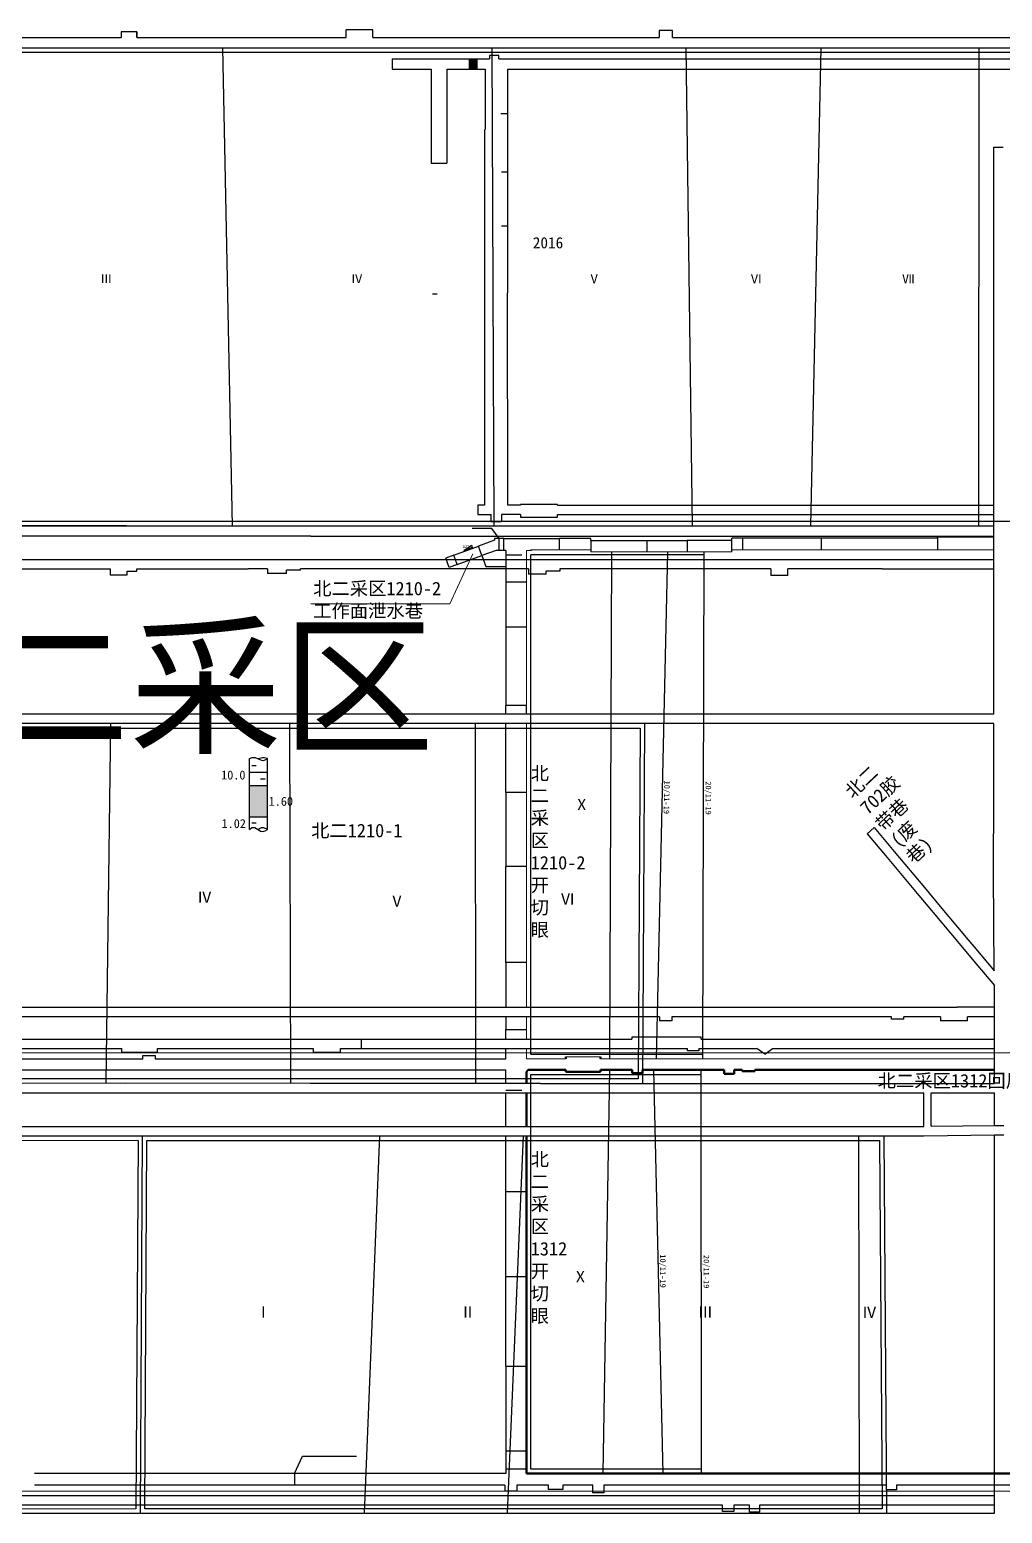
# Model space of a CAD drawing. Header units: millimetres. Extents: x 41513366 to 41522434, y 4590966 to 4600634.
# Drawn here: x 41518052 to 41518487, y 4597417 to 4598081 of the extents above; entities that cross this region are included whole.
import ezdxf

# ---------------------------------------------------------------- set-up
doc = ezdxf.new("R2010")
doc.units = ezdxf.units.MM
doc.linetypes.add('ACAD_ISO02W100', pattern=[15, 12, -3])
doc.linetypes.add('SJHD', pattern=[10, 8, -2])
doc.layers.get('0').update_dxf_attribs({"lineweight": 18})
for name, color, linetype, lineweight in [('12-1煤工作面小柱状', 7, 'Continuous', 18), ('12-1煤工作面编号', 7, 'Continuous', 18), ('12-1煤巷道', 5, 'Continuous', 18), ('12煤巷道', 7, 'Continuous', 18), ('12煤巷道名称', 7, 'Continuous', 18), ('2014年工作面月末位置', 150, 'Continuous', 18), ('2016年12煤进尺', 7, 'Continuous', 18), ('7煤巷道', 6, 'Continuous', 18), ('7煤巷道名称', 6, 'Continuous', 18), ('图纸改动标记', 2, 'Continuous', 18), ('工作面月末位置', 7, 'Continuous', 18), ('采区名称', 7, 'Continuous', 18), ('采空区工作面颜色', 6, 'Continuous', 18)]:
    doc.layers.add(name, color=color, linetype=linetype, lineweight=lineweight)
doc.styles.add('仿宋_GB2312', font='')
doc.styles.add('正体', font='')
doc.styles.add('正等线体', font='simhei.ttf')
doc.styles.add('注记正等线体', font='simhei.ttf')
doc.styles.get('仿宋_GB2312').set_extended_font_data('宋体')
doc.styles.get('正体').set_extended_font_data('宋体')

# ---------------------------------------------------------------- blocks, each defined once
blk = doc.blocks.new('*X53')
at = {"linetype": 'Continuous', "lineweight": 0, "ltscale": 0.001}
blk.add_hatch(color=0, dxfattribs=at).paths.add_polyline_path([(41518250.41, 4597846.33), (41518250.1, 4597845.37), (41518249.87, 4597845.47)], flags=0)
at = {"color": 0, "linetype": 'Continuous', "lineweight": 0, "ltscale": 0.001}
for p, q in [((41518250.41, 4597846.33), (41518240.07, 4597823.97)), ((41518240.07, 4597823.97), (41518178, 4597823.97))]:
    blk.add_line(p, q, dxfattribs=at)
at = {"color": 0, "lineweight": 0, "ltscale": 0.001}
blk.add_line((41518178, 4597823.97), (41518178, 4597823.97), dxfattribs=at)

msp = doc.modelspace()

# ---------------------------------------------------------------- hatches: boundary and pattern name
at = {"lineweight": -3, "ltscale": 0.3}
msp.add_hatch(color=3, dxfattribs=at).paths.add_polyline_path([(41518252.539, 4598067.595), (41518248.517, 4598067.595), (41518248.517, 4598062.995), (41518252.539, 4598062.995)], flags=0)
at = {"layer": '12-1煤工作面小柱状', "lineweight": -3}
msp.add_hatch(color=5, dxfattribs=at).paths.add_polyline_path([(41518158.5128, 4597742.7704), (41518150.5128, 4597742.7704), (41518150.5128, 4597728.7704), (41518158.5128, 4597728.7704)], flags=0)

# ---------------------------------------------------------------- linework, layer by layer
at = {"lineweight": -3, "ltscale": 0.001}
for p, q in [((41518262.262, 4597847.865), (41518262.262, 4597853.265)), ((41518264.262, 4597847.865), (41518264.262, 4597853.265)), ((41518289.2619, 4597848.064), (41518289.2619, 4597853.265)), ((41518371.2622, 4597848.1671), (41518371.2622, 4597853.364)), ((41518406.2623, 4597853.364), (41518406.2623, 4597848.1671)), ((41518458.2623, 4597853.364), (41518458.2623, 4597848.164)), ((41518303.262, 4597852.364), (41518303.262, 4597847.164)), ((41518328.262, 4597852.364), (41518328.262, 4597847.164)), ((41518346.262, 4597852.364), (41518346.262, 4597847.164)), ((41518366.262, 4597848.164), (41518366.262, 4597852.364)), ((41518265.189, 4597845.865), (41518272.389, 4597845.865)), ((41518274.389, 4597778.59), (41518265.189, 4597778.59)), ((41518274.389, 4597739.59), (41518265.189, 4597739.59)), ((41518274.389, 4597706.589), (41518265.189, 4597706.589)), ((41518274.389, 4597663.589), (41518265.189, 4597663.589)), ((41518265.189, 4597633.589), (41518274.389, 4597633.589)), ((41518265.189, 4597606.59), (41518272.389, 4597606.59)), ((41518274.389, 4597561.09), (41518265.189, 4597561.09)), ((41518274.389, 4597523.09), (41518265.189, 4597523.09)), ((41518265.189, 4597483.09), (41518274.389, 4597483.09)), ((41518274.389, 4597445.09), (41518265.189, 4597445.09)), ((41518274.389, 4597437.09), (41518265.189, 4597437.09))]:
    msp.add_line(p, q, dxfattribs=at)
at = {"color": 0, "lineweight": -3, "ltscale": 0.001}
for p, q in [((41518332.529, 4597620.59), (41518337.723, 4597847.1641)), ((41518353.241, 4597620.591), (41518353.926, 4597847.165)), ((41518274.389, 4597813.589), (41518265.189, 4597813.589)), ((41518331.234, 4597615.59), (41518335.405, 4597435.09)), ((41518352.345, 4597615.591), (41518352.512, 4597435.091))]:
    msp.add_line(p, q, dxfattribs=at)
at = {"lineweight": -3}
msp.add_lwpolyline([(41518200.6494, 4597625.208), (41518200.6494, 4597629.39)], dxfattribs=at)
at = {"layer": '12-1煤工作面小柱状', "color": 5, "lineweight": -3}
for p, q in [((41518232.405, 4597962.5853), (41518234.4232, 4597962.5853)), ((41518151.5125, 4597751.7475), (41518153.5308, 4597751.7475)), ((41518155.4946, 4597745.7779), (41518157.5128, 4597745.7779)), ((41518151.5125, 4597726.0816), (41518153.5308, 4597726.0816))]:
    msp.add_line(p, q, dxfattribs=at)
for points in [[(41518150.5128, 4597754.7704), (41518151.7693, 4597755.2276), (41518153.0043, 4597755.2733), (41518154.3709, 4597754.6964), (41518155.8555, 4597754.1305), (41518156.7856, 4597753.9629), (41518157.5784, 4597754.1915), (41518158.5128, 4597754.7704), (41518157.1752, 4597755.1136), (41518156.3539, 4597755.1696), (41518154.3709, 4597754.6964)], [(41518150.5128, 4597723.1045), (41518150.5128, 4597754.7704)], [(41518158.5128, 4597723.1045), (41518158.5128, 4597754.7704)], [(41518150.5128, 4597748.7704), (41518158.5128, 4597748.7704)], [(41518150.5128, 4597742.7704), (41518158.5128, 4597742.7704)], [(41518150.5128, 4597728.7704), (41518158.5128, 4597728.7704)], [(41518150.5128, 4597723.1045), (41518151.5758, 4597724.0003), (41518152.9841, 4597724.0003), (41518154.3709, 4597723.0305), (41518155.5007, 4597722.3647), (41518156.4472, 4597722.1379), (41518157.5784, 4597722.5256), (41518158.5128, 4597723.1045), (41518156.909, 4597723.8809), (41518155.7777, 4597723.8331), (41518154.3709, 4597723.0305)]]:
    msp.add_lwpolyline(points, dxfattribs=at)
at = {"layer": '12-1煤巷道', "lineweight": -3}
for p, q in [((41518100.182, 4598079.695), (41518093.182, 4598079.695)), ((41518093.182, 4598079.695), (41518093.182, 4598077.195)), ((41518093.182, 4598079.695), (41518093.182, 4598077.195)), ((41518100.182, 4598079.695), (41518093.182, 4598079.695)), ((41518100.182, 4598077.195), (41518100.182, 4598079.695)), ((41518205.742, 4598080.695), (41518193.792, 4598080.695)), ((41518193.792, 4598077.195), (41518193.792, 4598080.695)), ((41518205.742, 4598077.195), (41518205.742, 4598080.695)), ((41518333.717, 4598080.395), (41518333.717, 4598077.195)), ((41518339.717, 4598080.395), (41518333.717, 4598080.395)), ((41518339.717, 4598077.195), (41518339.717, 4598080.395)), ((41518431.395, 4598077.195), (41518500.046, 4598077.195)), ((41518431.395, 4598072.595), (41518788.762, 4598072.595)), ((41517943.094, 4597858.864), (41518483.4418, 4597858.864)), ((41518095.485, 4597858.864), (41517949.324, 4597858.864)), ((41518095.485, 4597854.264), (41518044.674, 4597854.264)), ((41518177.965, 4597854.264), (41518095.485, 4597854.264)), ((41518177.965, 4597854.264), (41518483.4395, 4597854.264)), ((41518085.006, 4597843.79), (41518149.983, 4597843.79)), ((41518149.983, 4597843.79), (41518283.865, 4597843.79)), ((41518283.865, 4597843.79), (41518369.306, 4597843.79)), ((41518369.306, 4597843.79), (41518433.5209, 4597843.79)), ((41518433.5209, 4597843.79), (41518483.4343, 4597843.79)), ((41518085.006, 4597839.59), (41518088.206, 4597839.59)), ((41518088.206, 4597839.59), (41518088.206, 4597836.99)), ((41518088.206, 4597836.99), (41518095.806, 4597836.99)), ((41518095.806, 4597838.59), (41518100.106, 4597838.59)), ((41518095.806, 4597836.99), (41518095.806, 4597838.59)), ((41518100.106, 4597839.59), (41518149.983, 4597839.59)), ((41518100.106, 4597838.59), (41518100.106, 4597839.59)), ((41518158.633, 4597839.59), (41518149.983, 4597839.59)), ((41518158.633, 4597839.59), (41518158.633, 4597837.49)), ((41518167.133, 4597837.49), (41518158.633, 4597837.49)), ((41518173.333, 4597838.99), (41518167.133, 4597838.99)), ((41518167.133, 4597837.49), (41518167.133, 4597838.99)), ((41518275.35, 4597839.59), (41518173.333, 4597839.59)), ((41518173.333, 4597838.99), (41518173.333, 4597839.59)), ((41518275.35, 4597839.59), (41518275.35, 4597837.19)), ((41518283.25, 4597837.19), (41518275.35, 4597837.19)), ((41518283.865, 4597838.59), (41518283.25, 4597838.59)), ((41518283.25, 4597837.19), (41518283.25, 4597838.59)), ((41518289.35, 4597838.59), (41518283.865, 4597838.59)), ((41518369.306, 4597839.59), (41518289.35, 4597839.59)), ((41518289.35, 4597839.59), (41518289.35, 4597838.59)), ((41518383.665, 4597839.59), (41518369.306, 4597839.59)), ((41518383.665, 4597839.59), (41518383.665, 4597836.59)), ((41518391.265, 4597836.59), (41518383.665, 4597836.59)), ((41518433.5209, 4597839.59), (41518391.265, 4597839.59)), ((41518391.265, 4597836.59), (41518391.265, 4597839.59)), ((41518433.5209, 4597839.59), (41518483.4322, 4597839.59)), ((41517943.494, 4597643.59), (41518348.345, 4597643.59)), ((41518348.345, 4597643.59), (41518467.051, 4597643.59)), ((41518483.7721, 4597643.59), (41518467.051, 4597643.59)), ((41518333.949, 4597639.39), (41517943.494, 4597639.39)), ((41518333.949, 4597639.39), (41518333.949, 4597637.49)), ((41518339.449, 4597637.49), (41518333.949, 4597637.49)), ((41518348.345, 4597639.39), (41518339.449, 4597639.39)), ((41518339.449, 4597639.39), (41518339.449, 4597637.49)), ((41518437.753, 4597639.39), (41518348.345, 4597639.39)), ((41518437.753, 4597638.29), (41518437.753, 4597639.39)), ((41518443.153, 4597638.29), (41518437.753, 4597638.29)), ((41518459.653, 4597639.39), (41518443.153, 4597639.39)), ((41518443.153, 4597638.29), (41518443.153, 4597639.39)), ((41518459.653, 4597639.39), (41518459.653, 4597637.59)), ((41518467.051, 4597637.59), (41518459.653, 4597637.59)), ((41518471.653, 4597637.59), (41518467.051, 4597637.59)), ((41518483.7726, 4597639.39), (41518471.653, 4597639.39)), ((41518471.653, 4597637.59), (41518471.653, 4597639.39))]:
    msp.add_line(p, q, dxfattribs=at)
at = {"layer": '12-1煤巷道', "color": 5, "lineweight": -3}
for p, q in [((41518029.015, 4597843.79), (41518085.006, 4597843.79)), ((41518029.015, 4597839.59), (41518085.006, 4597839.59))]:
    msp.add_line(p, q, dxfattribs=at)
at = {"layer": '12-1煤巷道', "lineweight": -3}
for points in [[(41518100.182, 4598079.695), (41518100.182, 4598077.195)], [(41517943.094, 4598072.595), (41518120.234, 4598072.595)], [(41517999.546, 4598077.195), (41518093.182, 4598077.195)], [(41518100.182, 4598077.195), (41518120.234, 4598077.195)], [(41518100.182, 4598077.195), (41518120.234, 4598077.195)], [(41518120.234, 4598077.195), (41518178.895, 4598077.195)], [(41518120.234, 4598072.595), (41518178.895, 4598072.595)], [(41518178.895, 4598077.195), (41518193.792, 4598077.195)], [(41518178.895, 4598072.595), (41518263.3349, 4598072.595)], [(41518187.1039, 4598077.195), (41518193.792, 4598077.195)], [(41518205.742, 4598077.195), (41518263.3374, 4598077.195)], [(41518205.742, 4598077.195), (41518327.937, 4598077.195)], [(41518243.336, 4598077.195), (41518327.937, 4598077.195)], [(41518243.336, 4598072.595), (41518327.937, 4598072.595)], [(41518327.937, 4598077.195), (41518333.717, 4598077.195)], [(41518327.937, 4598072.595), (41518369.542, 4598072.595)], [(41518339.717, 4598077.195), (41518369.542, 4598077.195)], [(41518369.542, 4598077.195), (41518431.395, 4598077.195)], [(41518369.542, 4598072.595), (41518431.395, 4598072.595)]]:
    msp.add_lwpolyline(points, dxfattribs=at)
at = {"layer": '12煤巷道', "color": 7, "lineweight": -3}
for p, q in [((41518263.189, 4597992.995), (41518265.989, 4597992.995)), ((41518260.189, 4597853.264), (41518260.1886, 4597852.4083)), ((41518262.262, 4597853.264), (41518260.189, 4597853.264)), ((41518264.262, 4597853.265), (41518262.262, 4597853.265)), ((41518264.262, 4597853.263), (41518289.2619, 4597853.265)), ((41518303.262, 4597853.264), (41518289.2619, 4597853.264)), ((41518303.262, 4597852.364), (41518303.262, 4597853.264)), ((41518458.2623, 4597853.364), (41518366.262, 4597853.364)), ((41518366.262, 4597852.364), (41518366.262, 4597853.364)), ((41518483.4393, 4597853.764), (41518458.2623, 4597853.764)), ((41518458.2623, 4597853.364), (41518458.2623, 4597853.764)), ((41518241.9553, 4597845.7715), (41518252.9854, 4597849.7864)), ((41518260.1886, 4597852.4083), (41518252.9854, 4597849.7864)), ((41518260.8632, 4597847.865), (41518254.5246, 4597845.5578)), ((41518262.262, 4597847.865), (41518260.8632, 4597847.865)), ((41518264.262, 4597847.865), (41518262.262, 4597847.865)), ((41518265.189, 4597847.865), (41518264.262, 4597847.865)), ((41518265.189, 4597847.865), (41518265.189, 4597845.865)), ((41518303.262, 4597852.364), (41518328.262, 4597852.364)), ((41518328.262, 4597852.364), (41518346.262, 4597852.364)), ((41518366.262, 4597852.364), (41518346.262, 4597852.364)), ((41518366.262, 4597847.164), (41518366.262, 4597848.1674)), ((41518241.9553, 4597845.7715), (41518238.2784, 4597844.4331)), ((41518239.8175, 4597840.2045), (41518238.2784, 4597844.4331)), ((41518243.4945, 4597841.5429), (41518239.8175, 4597840.2045)), ((41518243.4945, 4597841.5429), (41518254.5246, 4597845.5578)), ((41518265.189, 4597845.865), (41518265.189, 4597833.865)), ((41518362.173, 4597418.19), (41518362.173, 4597420.99)), ((41518367.173, 4597418.19), (41518362.173, 4597418.19)), ((41518367.173, 4597420.99), (41518367.173, 4597418.19))]:
    msp.add_line(p, q, dxfattribs=at)
at = {"layer": '12煤巷道', "color": 0, "lineweight": 20}
for p, q in [((41518274.389, 4597847.865), (41518274.389, 4597845.865)), ((41518276.527, 4597847.865), (41518274.389, 4597847.865)), ((41518289.2619, 4597848.064), (41518276.527, 4597848.064)), ((41518289.2619, 4597848.064), (41518303.262, 4597848.064)), ((41518303.262, 4597847.164), (41518328.262, 4597847.164)), ((41518328.262, 4597847.164), (41518346.262, 4597847.164)), ((41518346.262, 4597847.164), (41518366.262, 4597847.164)), ((41518371.2622, 4597848.1671), (41518366.262, 4597848.1674)), ((41518406.2623, 4597848.1671), (41518371.2622, 4597848.1671)), ((41518458.2623, 4597848.164), (41518406.2623, 4597848.1671)), ((41518483.4365, 4597848.164), (41518458.2623, 4597848.164)), ((41518274.389, 4597845.865), (41518274.389, 4597833.865)), ((41518274.389, 4597778.59), (41518274.389, 4597833.865)), ((41518274.391, 4597739.5901), (41518274.3894, 4597770.4347)), ((41518274.389, 4597706.589), (41518274.389, 4597739.59)), ((41518274.389, 4597663.589), (41518274.389, 4597706.589)), ((41518274.389, 4597663.589), (41518274.389, 4597643.59)), ((41518274.389, 4597639.39), (41518274.389, 4597633.589)), ((41518274.389, 4597629.39), (41518274.389, 4597633.589)), ((41518274.389, 4597620.59), (41518274.389, 4597625.19)), ((41518291.965, 4597621.44), (41518307.465, 4597621.44)), ((41518274.389, 4597620.59), (41518291.965, 4597620.59)), ((41518307.465, 4597620.59), (41518483.7748, 4597620.59))]:
    msp.add_line(p, q, dxfattribs=at)
at = {"layer": '12煤巷道', "color": 1, "lineweight": 50}
for p, q in [((41518276.527, 4597847.865), (41518276.527, 4597848.064)), ((41518291.965, 4597620.59), (41518291.965, 4597621.44)), ((41518307.465, 4597620.59), (41518307.465, 4597621.44)), ((41518275.185, 4597615.59), (41518274.389, 4597614.7055)), ((41518274.389, 4597609.5799), (41518274.389, 4597614.7055)), ((41518275.185, 4597615.59), (41518291.965, 4597615.59)), ((41518291.965, 4597614.74), (41518291.965, 4597615.59)), ((41518291.965, 4597614.74), (41518307.465, 4597614.74)), ((41518307.465, 4597615.59), (41518321.7705, 4597615.59)), ((41518307.465, 4597614.74), (41518307.465, 4597615.59)), ((41518321.7705, 4597614.09), (41518321.7705, 4597615.59)), ((41518326.2705, 4597615.59), (41518362.8577, 4597615.59)), ((41518326.2705, 4597614.09), (41518326.2705, 4597615.59)), ((41518362.8577, 4597613.89), (41518362.8577, 4597615.59)), ((41518367.2577, 4597615.59), (41518370.8577, 4597615.59)), ((41518367.2577, 4597613.89), (41518367.2577, 4597615.59)), ((41518370.8577, 4597615.09), (41518370.8577, 4597615.59)), ((41518370.8577, 4597615.09), (41518376.5577, 4597615.09)), ((41518376.5577, 4597615.59), (41518483.775, 4597615.59)), ((41518376.5577, 4597615.09), (41518376.5577, 4597615.59)), ((41518321.7705, 4597614.09), (41518326.2705, 4597614.09)), ((41518362.8577, 4597613.89), (41518367.2577, 4597613.89)), ((41518274.389, 4597590.2839), (41518274.389, 4597605.385)), ((41518274.389, 4597435.09), (41518274.389, 4597586.0839)), ((41518529.988, 4597435.09), (41518274.389, 4597435.09))]:
    msp.add_line(p, q, dxfattribs=at)
at = {"layer": '12煤巷道', "lineweight": -3}
for p, q in [((41518265.189, 4597833.865), (41518265.189, 4597778.59)), ((41518265.189, 4597774.637), (41518265.189, 4597778.59)), ((41518274.3892, 4597774.6347), (41518274.389, 4597778.5901)), ((41518265.189, 4597739.59), (41518265.189, 4597770.437)), ((41518265.189, 4597739.59), (41518265.189, 4597706.589)), ((41518265.189, 4597663.589), (41518265.189, 4597706.589)), ((41518265.189, 4597663.589), (41518265.189, 4597643.59)), ((41518265.189, 4597639.39), (41518265.189, 4597633.589)), ((41518265.189, 4597629.39), (41518265.189, 4597633.589)), ((41518352.49, 4597630.29), (41518321.49, 4597630.29)), ((41518321.49, 4597630.29), (41518321.49, 4597629.39)), ((41518352.49, 4597629.39), (41518352.49, 4597630.29)), ((41518093.4499, 4597623.4102), (41518093.45, 4597625.2109)), ((41518109.2809, 4597623.4102), (41518093.4499, 4597623.4102)), ((41518109.2809, 4597625.2096), (41518109.2809, 4597623.4096)), ((41518178.9609, 4597625.2033), (41518178.9609, 4597623.5033)), ((41518178.9609, 4597623.5033), (41518191.2609, 4597623.5033)), ((41518191.2609, 4597623.5033), (41518191.261, 4597625.2023)), ((41518265.189, 4597620.59), (41518265.189, 4597625.19)), ((41518346.49, 4597624.19), (41518346.49, 4597625.19)), ((41518351.49, 4597624.19), (41518346.49, 4597624.19)), ((41518351.49, 4597625.19), (41518351.49, 4597624.19)), ((41518380.99, 4597622.69), (41518377.49, 4597625.19)), ((41518380.99, 4597622.69), (41518377.49, 4597625.19)), ((41518380.99, 4597622.69), (41518384.49, 4597625.19)), ((41518380.99, 4597622.69), (41518384.49, 4597625.19)), ((41517943.494, 4597620.59), (41518102.787, 4597620.59)), ((41517944.172, 4597615.59), (41518265.189, 4597615.59)), ((41518108.287, 4597620.59), (41518265.189, 4597620.59)), ((41518265.189, 4597609.5797), (41518265.189, 4597615.59)), ((41518265.189, 4597590.2849), (41518265.189, 4597605.385)), ((41518265.189, 4597561.09), (41518265.189, 4597586.0849)), ((41518265.189, 4597483.09), (41518265.189, 4597561.09)), ((41518265.189, 4597483.09), (41518265.189, 4597445.09)), ((41518265.189, 4597445.09), (41518265.189, 4597437.09)), ((41518265.189, 4597437.09), (41518265.189, 4597435.09)), ((41518119.2953, 4597435.09), (41518054.296, 4597435.09)), ((41518119.2953, 4597429.89), (41518054.296, 4597429.89)), ((41518195.889, 4597435.09), (41518119.2953, 4597435.09)), ((41518195.889, 4597429.89), (41518119.2953, 4597429.89)), ((41518265.189, 4597435.09), (41518195.889, 4597435.09)), ((41518264.773, 4597429.89), (41518195.889, 4597429.89)), ((41518264.773, 4597429.89), (41518264.773, 4597427.19)), ((41518284.245, 4597429.89), (41518270.173, 4597429.89)), ((41518270.173, 4597429.89), (41518270.173, 4597427.19)), ((41518304.045, 4597429.89), (41518290.745, 4597429.89)), ((41518435.3959, 4597429.89), (41518309.045, 4597429.89)), ((41518529.988, 4597429.89), (41518439.8959, 4597429.89)), ((41518270.173, 4597427.19), (41518264.773, 4597427.19)), ((41518374.173, 4597417.79), (41518374.173, 4597420.99)), ((41518378.673, 4597417.79), (41518374.173, 4597417.79)), ((41518378.673, 4597420.99), (41518378.673, 4597417.79))]:
    msp.add_line(p, q, dxfattribs=at)
at = {"layer": '12煤巷道', "color": 7, "lineweight": -3}
for points in [[(41518214.3252, 4598067.595), (41518257.8205, 4598067.595)], [(41518214.3252, 4598067.595), (41518214.3252, 4598062.995)], [(41518262.0205, 4598067.595), (41518262.0205, 4598069.1439), (41518257.8205, 4598069.1439), (41518257.8205, 4598067.595)], [(41518262.0205, 4598067.595), (41518501.155, 4598067.595)], [(41518214.3252, 4598062.995), (41518231.718, 4598062.995)], [(41518231.718, 4598062.995), (41518231.718, 4598020.995)], [(41518238.818, 4598062.995), (41518255.889, 4598062.995)], [(41518238.818, 4598062.995), (41518238.818, 4598020.995)], [(41518255.889, 4598062.995), (41518255.889, 4598035.99)], [(41518265.989, 4598062.995), (41518265.989, 4598042.995), (41518262.989, 4598042.995)], [(41518265.989, 4598062.995), (41518541.755, 4598062.995)], [(41518265.989, 4598042.995), (41518265.989, 4598016.995), (41518263.189, 4598016.99)], [(41518255.689, 4598035.99), (41518255.689, 4597994.99)], [(41518231.718, 4598020.995), (41518238.818, 4598020.995)], [(41518265.989, 4598016.995), (41518265.989, 4597962.995)], [(41518255.689, 4597994.99), (41518255.689, 4597918.987)], [(41518271.7862, 4597868.0661), (41518266.0122, 4597868.0647), (41518265.989, 4597962.995)], [(41518255.689, 4597918.987), (41518255.689, 4597894.2317)], [(41518255.689, 4597894.2317), (41518255.689, 4597868.064)], [(41518255.689, 4597868.0621), (41518252.689, 4597868.064), (41518252.689, 4597863.8661), (41518258.6889, 4597863.8752)], [(41518288.2861, 4597868.0676), (41518288.2861, 4597868.4676), (41518271.7861, 4597868.4676), (41518271.7861, 4597868.0676)], [(41518288.2861, 4597868.0721), (41518483.4464, 4597868.0696)], [(41518263.1888, 4597863.8681), (41518263.1888, 4597860.7184), (41518258.6888, 4597860.7184), (41518258.6889, 4597863.8684)], [(41518271.7858, 4597863.895), (41518263.1888, 4597863.882)], [(41518271.7859, 4597863.8676), (41518271.7861, 4597862.7676), (41518288.2861, 4597862.7676), (41518288.2862, 4597863.8666)], [(41518288.2862, 4597863.9169), (41518483.4443, 4597863.9054)]]:
    msp.add_lwpolyline(points, dxfattribs=at)
at = {"layer": '12煤巷道', "lineweight": -3}
for points in [[(41517943.494, 4597629.39), (41518321.49, 4597629.39)], [(41518352.49, 4597629.39), (41518483.7738, 4597629.39)], [(41518043.515, 4597625.19), (41518093.45, 4597625.19)], [(41518102.787, 4597620.59), (41518102.787, 4597622.09), (41518108.287, 4597622.09), (41518108.287, 4597620.59)], [(41518109.2809, 4597625.19), (41518178.9609, 4597625.19)], [(41518191.261, 4597625.19), (41518346.49, 4597625.19)], [(41518351.49, 4597625.19), (41518377.49, 4597625.19)], [(41518384.49, 4597625.19), (41518483.7743, 4597625.19)], [(41518290.745, 4597429.89), (41518290.745, 4597428.005), (41518284.245, 4597428.005), (41518284.245, 4597429.89)], [(41518309.045, 4597429.89), (41518309.045, 4597426.505), (41518304.045, 4597426.505)], [(41518304.045, 4597426.505), (41518304.045, 4597429.89)], [(41518439.8959, 4597429.89), (41518439.8959, 4597427.89), (41518435.3959, 4597427.89), (41518435.3959, 4597429.89)], [(41518483.7727, 4597425.19), (41517851.225, 4597425.19)], [(41518362.173, 4597420.99), (41517852.0738, 4597420.99)], [(41518374.173, 4597420.99), (41518367.173, 4597420.99)], [(41518483.7734, 4597420.99), (41518378.673, 4597420.99)]]:
    msp.add_lwpolyline(points, dxfattribs=at)
at = {"layer": '2014年工作面月末位置', "color": 150, "lineweight": -3}
for p, q in [((41518312.5, 4597847.1652), (41518311.519, 4597620.591)), ((41518353.9221, 4597845.865), (41518276.389, 4597845.865)), ((41518276.389, 4597622.59), (41518276.389, 4597845.865)), ((41518276.389, 4597622.59), (41518353.247, 4597622.59)), ((41518308.674, 4597435.091), (41518311.718, 4597615.591)), ((41518276.391, 4597613.591), (41518352.3469, 4597613.591)), ((41518276.391, 4597437.091), (41518276.391, 4597613.591)), ((41518352.5101, 4597437.091), (41518276.391, 4597437.091))]:
    msp.add_line(p, q, dxfattribs=at)
at = {"layer": '2016年12煤进尺', "lineweight": -3, "ltscale": 2}
for p, q in [((41518254.5246, 4597845.5578), (41518252.9854, 4597849.7864)), ((41518243.4945, 4597841.5429), (41518241.9553, 4597845.7715)), ((41518265.189, 4597833.865), (41518274.389, 4597833.865))]:
    msp.add_line(p, q, dxfattribs=at)
at = {"layer": '2016年12煤进尺', "color": 2, "lineweight": -3, "ltscale": 2}
msp.add_line((41518170.673, 4597435.09), (41518170.673, 4597429.89), dxfattribs=at)
at = {"layer": '2016年12煤进尺', "lineweight": -3, "ltscale": 2}
for points in [[(41518262.262, 4597853.264), (41518258.9787, 4597857.6774), (41518250.1729, 4597857.6774)], [(41518254.5246, 4597845.5578), (41518256.2828, 4597840.6755), (41518265.0233, 4597840.6755)]]:
    msp.add_lwpolyline(points, dxfattribs=at)
at = {"layer": '2016年12煤进尺', "color": 2, "lineweight": -3, "ltscale": 2}
msp.add_lwpolyline([(41518170.673, 4597435.09), (41518174.2713, 4597442.8319), (41518198.3728, 4597442.8319)], dxfattribs=at)
at = {"layer": '7煤巷道', "lineweight": -3}
for p, q in [((41518429.9634, 4597723.9198), (41518426.746, 4597721.2201)), ((41518426.746, 4597721.2201), (41518435.7452, 4597710.4952)), ((41518429.9634, 4597723.9198), (41518438.9626, 4597713.1949)), ((41518435.7452, 4597710.4952), (41518449.2439, 4597694.4081)), ((41518438.9626, 4597713.1949), (41518452.4613, 4597697.1079)), ((41518449.2439, 4597694.4081), (41518456.3152, 4597685.981)), ((41518452.4613, 4597697.1079), (41518459.5326, 4597688.6807)), ((41518459.5326, 4597688.6807), (41518471.1484, 4597674.8375)), ((41518456.3152, 4597685.981), (41518467.931, 4597672.1378)), ((41518471.1484, 4597674.8375), (41518477.0299, 4597667.8282)), ((41518467.931, 4597672.1378), (41518473.8125, 4597665.1285)), ((41518477.0299, 4597667.8282), (41518483.6539, 4597659.934)), ((41518473.8125, 4597665.1285), (41518483.7049, 4597653.3393)), ((41518483.775, 4597590.7309), (41518487.975, 4597590.7807)), ((41518452.2248, 4597586.1564), (41518483.775, 4597586.5306)), ((41518483.775, 4597586.5306), (41518487.975, 4597586.5804)), ((41516899.9963, 4597417.3614), (41518483.774, 4597417.3623))]:
    msp.add_line(p, q, dxfattribs=at)
for points in [[(41518483.4185, 4597774.6445), (41518483.413, 4597800.8123), (41518483.458, 4597891.5116), (41518483.4885, 4598028.1727)], [(41518483.4885, 4598028.1727), (41518487.6885, 4598028.1718)], [(41518483.4185, 4597774.6445), (41518448.5065, 4597774.625), (41518367.9549, 4597774.615), (41518331.754, 4597774.615), (41518265.2223, 4597774.637), (41518228.4982, 4597774.643), (41518182.0862, 4597774.651), (41518122.9863, 4597774.651), (41518088.3149, 4597774.61), (41517994.014, 4597774.61)], [(41518483.4194, 4597770.4445), (41518448.5089, 4597770.425), (41518367.9554, 4597770.415), (41518331.754, 4597770.415), (41518265.2209, 4597770.437), (41518228.4975, 4597770.443), (41518182.0854, 4597770.451), (41518122.9863, 4597770.451), (41518088.3199, 4597770.41), (41517994.014, 4597770.41)], [(41518483.6539, 4597659.934), (41518483.321, 4597703.059), (41518483.426, 4597739.2964), (41518483.4194, 4597770.4445)], [(41518483.775, 4597609.5883), (41518483.775, 4597618.903), (41518483.772, 4597644.6441), (41518483.7049, 4597653.3393)], [(41518280.669, 4597609.58), (41518222.631, 4597609.579), (41518177.6711, 4597609.583), (41518095.2012, 4597609.597), (41518007.5449, 4597609.591), (41517921.6679, 4597609.585)], [(41518280.6689, 4597609.58), (41518374.1509, 4597609.585), (41518483.775, 4597609.5883)], [(41517921.6679, 4597605.385), (41518374.1512, 4597605.385), (41518452.175, 4597605.3873)], [(41518452.175, 4597590.3561), (41518452.175, 4597605.3883)], [(41518455.375, 4597590.3941), (41518455.375, 4597605.3883)], [(41518455.375, 4597605.3874), (41518483.775, 4597605.3883)], [(41518483.775, 4597590.7309), (41518483.775, 4597605.3883)], [(41516900.038, 4597590.3155), (41516964.3716, 4597590.274), (41517012.4319, 4597590.281), (41517101.2428, 4597590.297), (41517193.0912, 4597590.279), (41517280.597, 4597590.279), (41517323.303, 4597590.28), (41517398.9391, 4597590.272), (41517480.3219, 4597590.285), (41517551.696, 4597590.283), (41517590.8809, 4597590.287), (41517689.085, 4597590.292), (41517777.653, 4597590.294), (41517827.3909, 4597590.299), (41517916.3711, 4597590.286), (41518005.777, 4597590.285), (41518084.68, 4597590.283), (41518133.9881, 4597590.276), (41518156.989, 4597590.276), (41518196.1268, 4597590.284), (41518270.415, 4597590.285), (41518353.8253, 4597590.262), (41518444.2377, 4597590.262), (41518452.175, 4597590.3561)], [(41518455.375, 4597590.3941), (41518483.775, 4597590.7309)], [(41516900.0379, 4597586.1155), (41516964.3689, 4597586.074), (41517012.4325, 4597586.081), (41517101.2436, 4597586.097), (41517193.0904, 4597586.079), (41517280.597, 4597586.079), (41517323.3031, 4597586.08), (41517398.9387, 4597586.072), (41517480.3225, 4597586.085), (41517551.6959, 4597586.083), (41517590.8813, 4597586.087), (41517689.0852, 4597586.092), (41517777.6531, 4597586.094), (41517827.3913, 4597586.099), (41517916.3705, 4597586.086), (41518005.777, 4597586.085), (41518084.6799, 4597586.083), (41518133.9875, 4597586.076), (41518156.989, 4597586.076), (41518196.1277, 4597586.084), (41518270.415, 4597586.085), (41518353.8241, 4597586.062), (41518444.2626, 4597586.062), (41518452.2248, 4597586.1564)], [(41518483.774, 4597417.3623), (41518483.769, 4597446.9404), (41518483.769, 4597543.147), (41518483.775, 4597580.0365), (41518483.775, 4597586.5306)]]:
    msp.add_lwpolyline(points, dxfattribs=at)
at = {"layer": '图纸改动标记', "color": 3, "linetype": 'ACAD_ISO02W100', "lineweight": -3, "ltscale": 0.8}
msp.add_line((41518265.189, 4597847.164), (41518265.189, 4597847.164), dxfattribs=at)
at = {"layer": '图纸改动标记', "color": 0, "linetype": 'ACAD_ISO02W100', "lineweight": -3, "ltscale": 0.8}
msp.add_lwpolyline([(41518249.8145, 4597850.2291), (41518250.1864, 4597849.1771), (41518246.4047, 4597847.8401)], close=True, dxfattribs=at)
at = {"layer": '工作面月末位置', "color": 102, "linetype": 'Continuous', "lineweight": -3}
for p, q in [((41518138.482, 4598072.595), (41518142.746, 4597858.864)), ((41518258.998, 4598072.595), (41518259.755, 4597858.864)), ((41518345.705, 4598072.595), (41518348.492, 4597858.864)), ((41518406.1, 4598072.595), (41518401.396, 4597858.864))]:
    msp.add_line(p, q, dxfattribs=at)
at = {"layer": '工作面月末位置', "color": 3, "lineweight": -3}
msp.add_line((41518476.771, 4598072.595), (41518476.652, 4597858.864), dxfattribs=at)
at = {"layer": '工作面月末位置', "color": 241, "lineweight": -3}
for p, q in [((41518251.422, 4597770.4393), (41518251.669, 4597609.5795)), ((41518327.2733, 4597770.4165), (41518326.3139, 4597609.5824))]:
    msp.add_line(p, q, dxfattribs=at)
at = {"layer": '工作面月末位置', "color": 150, "lineweight": -3}
for p, q in [((41518208.6968, 4597586.0842), (41518201.765, 4597417.3656)), ((41518272.8968, 4597586.0843), (41518265.7652, 4597417.3709)), ((41518422.8964, 4597586.062), (41518423.2643, 4597417.3364)), ((41518434.2633, 4597586.062), (41518435.4735, 4597417.3361))]:
    msp.add_line(p, q, dxfattribs=at)
at = {"layer": '工作面月末位置', "color": 241, "lineweight": -3}
for points in [[(41518088.3199, 4597770.41), (41518086.201, 4597609.5964)], [(41518168.486, 4597770.451), (41518168.871, 4597609.5845)]]:
    msp.add_lwpolyline(points, dxfattribs=at)
at = {"layer": '采空区工作面颜色', "color": 102, "lineweight": -3}
msp.add_lwpolyline([(41517945.094, 4598070.595), (41519087.8054, 4598070.595), (41519085.2276, 4597860.864), (41517945.094, 4597860.864)], close=True, dxfattribs=at)
at = {"layer": '采空区工作面颜色', "color": 241, "lineweight": -3}
msp.add_lwpolyline([(41517946.0608, 4597768.4073), (41518325.2613, 4597768.4164), (41518324.3258, 4597611.5825), (41517945.1614, 4597611.5865)], close=True, dxfattribs=at)
at = {"layer": '采空区工作面颜色', "color": 0, "lineweight": 20}
msp.add_lwpolyline([(41518884.9222, 4597623.19), (41518884.0568, 4597427.19), (41517853.225, 4597427.19), (41517853.225, 4597623.1889)], close=True, dxfattribs=at)
at = {"layer": '采空区工作面颜色', "color": 20, "lineweight": -3}
msp.add_lwpolyline([(41516902.0374, 4597584.1154), (41518100.6719, 4597584.0805), (41518099.7522, 4597419.3616), (41516901.9968, 4597419.2662)], close=True, dxfattribs=at)
at = {"layer": '采空区工作面颜色', "color": 6, "lineweight": -3}
msp.add_lwpolyline([(41518101.7411, 4597417.3618), (41518102.6831, 4597586.0804)], dxfattribs=at)
at = {"layer": '采空区工作面颜色', "color": 150, "lineweight": -3}
msp.add_lwpolyline([(41518104.6719, 4597584.0803), (41518432.2776, 4597584.0621), (41518433.4591, 4597419.3363), (41518103.7523, 4597419.3616)], close=True, dxfattribs=at)

# ---------------------------------------------------------------- block references
at = {"lineweight": -3, "ltscale": 0.001}
msp.add_blockref('*X53', (0, 0), dxfattribs=at)

# ---------------------------------------------------------------- texts
at = {"color": 0, "lineweight": -3, "ltscale": 0.001, "char_height": 2.5, "attachment_point": 1, "style": '仿宋_GB2312'}
for s, insert, width, rotation in [('\\P10/11-19', (41518342.7719, 4597744.84), 13.625, 268.8032182), ('\\P20/11-19', (41518361.2459, 4597744.6389), 13.847222, 270), ('\\P10/11-19', (41518340.877, 4597533.145), 13.625, 270), ('\\P20/11-19', (41518360.3532, 4597532.8803), 13.847222, 270)]:
    msp.add_mtext(s, dxfattribs=dict(at, insert=insert, width=width, rotation=rotation))
at = {"layer": '12-1煤工作面小柱状', "color": 5, "lineweight": -3, "char_height": 4, "style": '注记正等线体'}
for s, insert, width, attachment_point in [('10.0', (41518148.7316, 4597747.4124), 10.719101, 6), ('1.60', (41518159.109, 4597735.6535), 10.719101, 4), ('1.02', (41518148.938, 4597725.7063), 10.651685, 6)]:
    msp.add_mtext(s, dxfattribs=dict(at, insert=insert, width=width, attachment_point=attachment_point))
at = {"layer": '12-1煤工作面编号', "linetype": 'SJHD', "lineweight": -3, "insert": (41518198.5348, 4597719.0482), "char_height": 6, "width": 234.47629, "attachment_point": 8, "style": '正等线体'}
msp.add_mtext('{\\fSimSun|b0|i0|c134|p49;\\C5;北二1210-1}', dxfattribs=at)
at = {"layer": '12煤巷道名称', "lineweight": -3, "char_height": 6, "width": 264.6941, "attachment_point": 1, "style": '仿宋_GB2312'}
for s, insert in [('北二采区1210-2\\P工作面泄水巷', (41518179.0236, 4597833.8365)), ('北\\P二\\P采\\P区\\P1210-2\\P开\\P切\\P眼', (41518276.3247, 4597751.245))]:
    msp.add_mtext(s, dxfattribs=dict(at, insert=insert))
at = {"layer": '12煤巷道名称', "color": 0, "lineweight": -3, "char_height": 6, "width": 264.6941, "attachment_point": 1, "style": '仿宋_GB2312'}
for s, insert in [('北二采区1312回风顺槽', (41518431.5335, 4597613.7535)), ('北\\P二\\P采\\P区\\P1312\\P开\\P切\\P眼', (41518276.3247, 4597578.638))]:
    msp.add_mtext(s, dxfattribs=dict(at, insert=insert))
at = {"layer": '2014年工作面月末位置', "color": 150, "lineweight": -3, "char_height": 5, "width": 172.213633, "attachment_point": 1, "style": '正体'}
for insert in [(41518295.7062, 4597736.7766), (41518295.1286, 4597525.668)]:
    msp.add_mtext('Ⅹ', dxfattribs=dict(at, insert=insert))
at = {"layer": '7煤巷道名称', "color": 6, "lineweight": -3, "insert": (41518416.1719, 4597740.9974), "char_height": 6, "width": 20.533333, "attachment_point": 1, "rotation": 43.1127708, "style": '仿宋_GB2312'}
msp.add_mtext('北二702胶带巷(废巷) ', dxfattribs=at)
at = {"layer": '图纸改动标记', "color": 0, "linetype": 'ACAD_ISO02W100', "lineweight": -3, "insert": (41518245.9602, 4597849.5855), "char_height": 1.24416, "width": 3.326414, "attachment_point": 4, "rotation": 359.745612, "style": '仿宋_GB2312'}
msp.add_mtext('12%%D', dxfattribs=at)
at = {"layer": '工作面月末位置', "color": 102, "lineweight": -3, "ltscale": 0.5, "char_height": 4, "attachment_point": 4, "style": '正等线体'}
for s, insert, width in [('Ⅲ', (41518083.7343, 4597969.3694), 4.752809), ('Ⅳ', (41518195.8355, 4597969.3694), 5.662921), ('Ⅴ', (41518301.9781, 4597969.3173), 5.325843), ('Ⅵ', (41518374.4811, 4597969.3173), 5.696629), ('Ⅶ', (41518442.546, 4597969.3173), 6.842697)]:
    msp.add_mtext(s, dxfattribs=dict(at, insert=insert, width=width))
at = {"layer": '工作面月末位置', "color": 241, "lineweight": -3, "char_height": 5, "attachment_point": 1, "style": '正体'}
for s, insert, width in [('Ⅳ', (41518126.9938, 4597695.3289), 18.090452), ('Ⅵ', (41518289.505, 4597694.5271), 172.213633), ('Ⅴ', (41518213.0713, 4597693.5128), 14.819095)]:
    msp.add_mtext(s, dxfattribs=dict(at, insert=insert, width=width))
at = {"layer": '工作面月末位置', "color": 150, "lineweight": -3, "char_height": 5, "width": 172.213633, "attachment_point": 1, "style": '正体'}
for s, insert in [('Ⅰ', (41518153.3072, 4597509.8878)), ('Ⅱ', (41518244.7517, 4597509.8878)), ('Ⅲ', (41518351.025, 4597509.8878)), ('Ⅳ', (41518424.3959, 4597509.7325))]:
    msp.add_mtext(s, dxfattribs=dict(at, insert=insert))
at = {"layer": '采区名称', "color": 7, "lineweight": -3, "insert": (41517960.4382, 4597756.7959), "char_height": 50, "width": 420.08427, "attachment_point": 7, "style": '正等线体'}
msp.add_mtext('北二采区', dxfattribs=at)
at = {"layer": '采空区工作面颜色', "color": 241, "lineweight": -3, "insert": (41518277.2591, 4597987.9331), "char_height": 5, "width": 55.3554, "attachment_point": 1, "style": '正体'}
msp.add_mtext('2016', dxfattribs=at)

doc.saveas('drawing.dxf')
